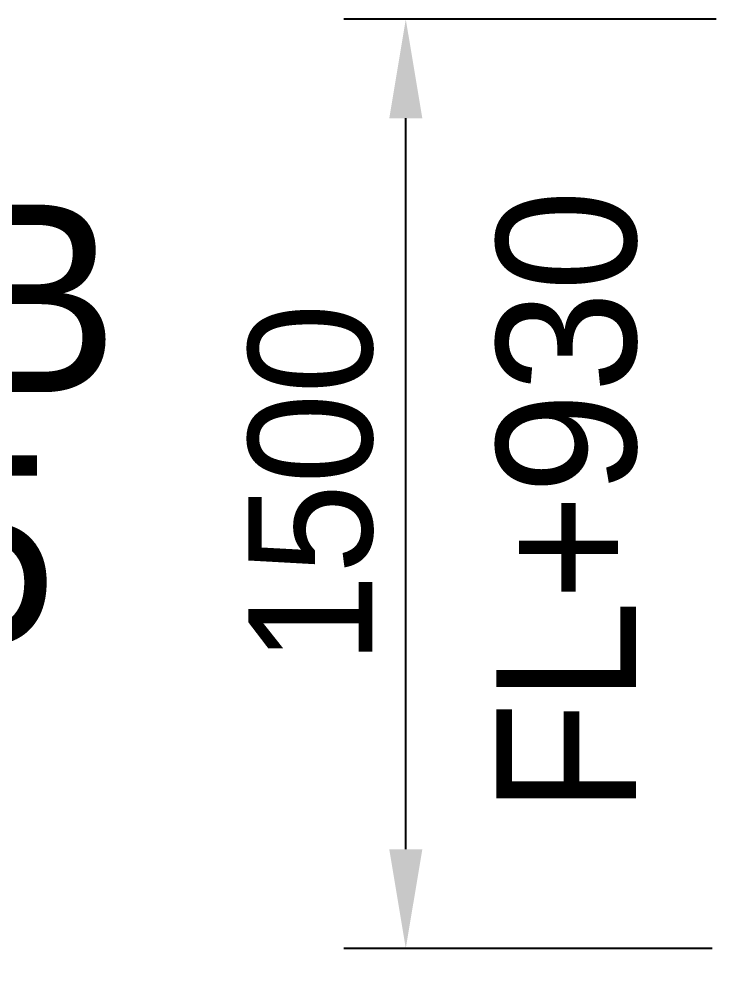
# Model space of a CAD drawing. Header units: inches. Extents: x 0 to 77285, y -118 to 40065.
# Drawn here: x 31437 to 32575, y 14942 to 16496 of the extents above; entities that cross this region are included whole.
import ezdxf
from ezdxf.enums import TextEntityAlignment as Align

# ---------------------------------------------------------------- set-up
doc = ezdxf.new("R2010")
doc.units = ezdxf.units.IN
doc.header["$LTSCALE"] = 5
doc.header["$MEASUREMENT"] = 0
doc.styles.add('SCI', font='')
doc.styles.get('SCI').set_extended_font_data('Gulim')
doc.dimstyles.new('SCH', dxfattribs={"dimtxt": 2.5, "dimasz": 2, "dimexe": 1.25, "dimexo": 0.625, "dimtad": 1, "dimdec": 8, "dimtxsty": 'SCI', "dimcen": 2.5, "dimclrd": 4, "dimclre": 4, "dimclrt": 7, "dimadec": 8, "dimazin": 2, "dimtfac": 1, "dimtdec": 8, "dimtmove": 0, "dimatfit": 3, "dimfxl": 1, "dimarcsym": 0})

# ---------------------------------------------------------------- blocks, each defined once
blk = doc.blocks.new('*D386')
at = {"color": 4, "lineweight": -2, "transparency": 16777216}
for p, q in [((25274.6, 16443.1), (25274.6, 13376.2)), ((36974.6, 16443.6), (36974.6, 13376.2)), ((36814.6, 13476.2), (25434.6, 13476.2))]:
    blk.add_line(p, q, dxfattribs=at)
at = {"color": 4, "transparency": 16777216}
for points in [[(25434.6, 13502.9), (25434.6, 13449.5), (25274.6, 13476.2)], [(36814.6, 13502.9), (36814.6, 13449.5), (36974.6, 13476.2)]]:
    blk.add_solid(points, dxfattribs=at)
at = {"layer": 'Defpoints', "color": 0, "transparency": 16777216}
for p in [(25274.6, 16493.1), (36974.6, 16493.6), (25274.6, 13476.2)]:
    blk.add_point(p, dxfattribs=at)
at = {"color": 7, "transparency": 16777216, "insert": (31124.6, 13629), "char_height": 200, "attachment_point": 5, "style": 'SCI'}
blk.add_mtext('11700', dxfattribs=at)
blk = doc.blocks.new('*D394')
at = {"color": 4, "lineweight": -2, "transparency": 16777216}
for p, q in [((32561.8, 16495.6), (31960.8, 16495.6)), ((32060.8, 15155.6), (32060.8, 16335.6)), ((32555.1, 14995.6), (31960.8, 14995.6))]:
    blk.add_line(p, q, dxfattribs=at)
at = {"color": 4, "transparency": 16777216}
for points in [[(32034.2, 16335.6), (32087.5, 16335.6), (32060.8, 16495.6)], [(32034.2, 15155.6), (32087.5, 15155.6), (32060.8, 14995.6)]]:
    blk.add_solid(points, dxfattribs=at)
at = {"layer": 'Defpoints', "color": 0, "transparency": 16777216}
for p in [(32060.8, 16495.6), (32611.8, 16495.6), (32605.1, 14995.6)]:
    blk.add_point(p, dxfattribs=at)
at = {"color": 7, "transparency": 16777216, "insert": (31908, 15745.6), "char_height": 200, "attachment_point": 5, "rotation": 90, "style": 'SCI'}
blk.add_mtext('1500', dxfattribs=at)

msp = doc.modelspace()

# ---------------------------------------------------------------- texts
at = {"color": 2, "style": 'SCI'}
msp.add_text('FL+930', height=225, rotation=90, dxfattribs=at).set_placement((32432.12253332, 15213.72780146))
at = {"color": 40, "style": 'SCI'}
for s, p in [('SUB', (30782.56069868, 16044.99638338)), ('R5', (30991.54064217, 15640.28840321))]:
    msp.add_text(s, height=302.884615385, dxfattribs=at).set_placement(p, align=Align.MIDDLE_LEFT)

# ---------------------------------------------------------------- dimensions: what is measured, and where the dimension line sits
dim = msp.add_linear_dim(base=(25274.6497808981, 13476.1989639931), p1=(36974.6497808981, 16493.5504762947), p2=(25274.6497808981, 16493.0504762947), dimstyle='SCH', override={"dimscale": 80})
dim.commit()
dim.dimension.update_dxf_attribs({"geometry": '*D386', "text_midpoint": (31124.6497808981, 13628.9952356309)})
dim = msp.add_linear_dim(base=(32060.8352398733, 16495.5504762947), p1=(32605.149780898, 14995.5504762947), p2=(32611.8292728223, 16495.5504762947), angle=90, dimstyle='SCH', override={"dimscale": 80})
dim.commit()
dim.dimension.update_dxf_attribs({"geometry": '*D394', "text_midpoint": (31908.0389682355, 15745.5504762947)})

doc.saveas('drawing.dxf')
